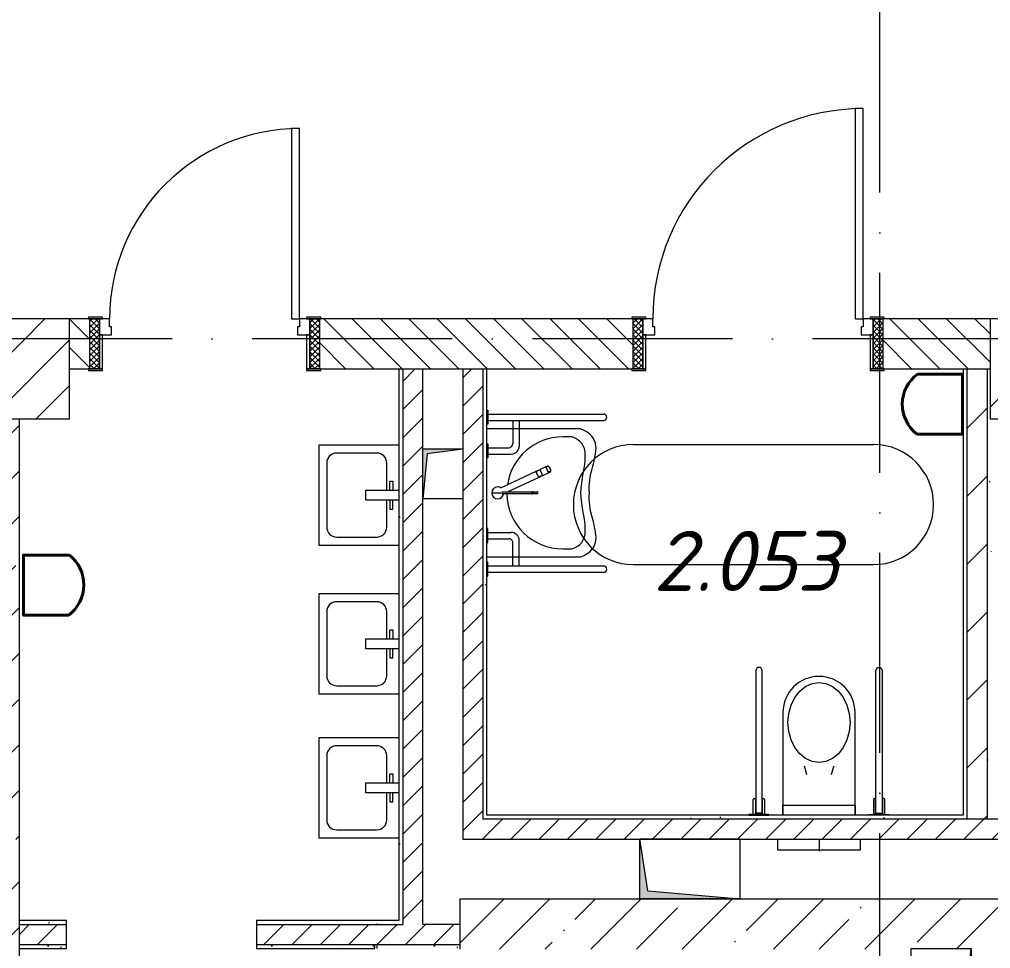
# Model space of a CAD drawing. Header units: millimetres. Extents: x -6467 to 105918, y -7090 to 92481.
# Drawn here: x 5550 to 10403, y 2934 to 7577 of the extents above; entities that cross this region are included whole.
import ezdxf

# ---------------------------------------------------------------- set-up
doc = ezdxf.new("R2010")
doc.units = ezdxf.units.MM
doc.linetypes.add('50_200_ШТРИХ_1Т_ш5_п1_п1_', pattern=[1400, 1000, -200, 0, -200])
for name, color, linetype, lineweight, true_color in [('A-AREA-IDEN-1', 7, 'Continuous', 9, 0xaaaaaa), ('A-GENM-1', 7, 'Continuous', 9, 0xaaaaaa), ('A-WALL-2', 7, 'Continuous', 5, 0xaaaaaa), ('I-WALL-1', 7, 'Continuous', 5, 0x787878), ('M-EQPM-1', 7, 'Continuous', 9, 0xaaaaaa), ('M-EQPM-2', 7, 'Continuous', 9, 0xe2e2e2), ('P-SANR-FIXT-1', 7, 'Continuous', 9, 0xaaaaaa), ('мебель 2 этаж-1', 7, 'Continuous', 40, 0xaaaaaa), ('Оси-3', 7, '50_200_ШТРИХ_1Т_ш5_п1_п1_', 9, 0xaaaaaa), ('ТХ_функционал-2', 7, 'Continuous', 40, 0xaaaaaa)]:
    doc.layers.add(name, color=color, linetype=linetype, lineweight=lineweight, true_color=true_color)
for name, color, linetype, lineweight in [('A-DOOR', 7, 'Continuous', 9), ('A-DOOR-2', 7, 'Continuous', 5), ('A-DOOR-FRAM', 7, 'Continuous', 9), ('A-DOOR-FRAM-2', 7, 'Continuous', 5), ('A-WALL', 7, 'Continuous', 5), ('A-WALL-FNSH-1', 7, 'Continuous', 5), ('I-WALL', 7, 'Continuous', 5), ('S-COLS', 7, 'Continuous', 9), ('S-COLS-1', 7, 'Continuous', 5)]:
    doc.layers.add(name, color=color, linetype=linetype, lineweight=lineweight)
doc.styles.add('ISOCPEUR_I', font='isocpeui.ttf', dxfattribs={"height": 300})
pattern_1 = [(45, (0, 0), (-228.0985, 228.0985), []), (45, (228.1, 0), (-228.0985, 228.0985), [403.225, -80.645, 6.706, -73.939])]
pattern_2 = [(0, (0, 0), (406.4, 101.6), [6.706, -298.094, 6.706, -298.094, -1625.6]), (0, (0, 0), (406.4, 101.6), [-609.6, 6.706, -602.894, 6.706, -298.094, -711.2]), (0, (0, 0), (406.4, 101.6), [-1524, 6.706, -196.494, 6.706, -501.294]), (120, (152.4, 50.8), (-291.1882, 301.1527), [6.706, -298.094, 6.706, -298.094, -1625.6]), (120, (152.4, 50.8), (-291.1882, 301.1527), [-609.6, 6.706, -602.894, 6.706, -298.094, -711.2]), (120, (152.4, 50.8), (-291.1882, 301.1527), [-1524, 6.706, -196.494, 6.706, -501.294]), (240, (203.2, 254), (-115.2118, -402.7527), [6.706, -298.094, 6.706, -298.094, -1625.6]), (240, (203.2, 254), (-115.2118, -402.7527), [-609.6, 6.706, -602.894, 6.706, -298.094, -711.2]), (240, (203.2, 254), (-115.2118, -402.7527), [-1524, 6.706, -196.494, 6.706, -501.294])]
pattern_3 = [(45, (0, 0), (-70.7107, 70.7107), [])]

# ---------------------------------------------------------------- blocks, each defined once
blk = doc.blocks.new('SND_Унитаз_Jika_Olymp_с_инсталяцией - Унитаз_ выпуск прямой_ установка на пол_693х360х360_ PN30_12_ ХВ резьба HP DN15_ К гл_ кон П DN100-17949462-АИ_План этажа Радиаторы_2')
at = {"layer": 'P-SANR-FIXT-1'}
for p, q in [((0, -54), (0, 6.3)), ((-208, 0), (-208, -54)), ((208, 0), (-208, 0)), ((208, -54), (208, 0)), ((-180, -174), (-180, -687.1)), ((-180, -224), (-180, -174)), ((180, -687.1), (180, -174)), ((180, -174), (180, -224)), ((180, -224), (-180, -224))]:
    blk.add_line(p, q, dxfattribs=at)
at = {"layer": 'P-SANR-FIXT-1', "flags": 128}
for points in [[(-61.7, -376.2), (-71.7, -411.6), (-75, -420.3)], [(75, -420.3), (62.3, -378.9), (61.7, -376.2)], [(0, -836.5), (-34.5, -831.5), (-67.3, -816.7), (-96.6, -792.9), (-121.2, -761.2), (-139.7, -723.3), (-151.1, -681), (-155, -636.5), (-151.1, -592), (-139.7, -549.7), (-121.2, -511.8), (-96.6, -480.1), (-67.3, -456.3), (-34.5, -441.5), (0, -436.5)], [(0, -436.5), (34.5, -441.5), (67.3, -456.3), (96.6, -480.1), (121.2, -511.8), (139.7, -549.7), (151.1, -592), (155, -636.5), (151.1, -681), (139.7, -723.3), (121.2, -761.2), (96.6, -792.9), (67.3, -816.7), (34.5, -831.5), (0, -836.5)]]:
    blk.add_lwpolyline(points, dxfattribs=at)
at = {"layer": 'P-SANR-FIXT-1'}
blk.add_arc((0, -687.1), 180, 180, 360, dxfattribs=at)
blk = doc.blocks.new('132_МГН_Поручень для унитаза_тип откидной - ПР 1Р-17949463-АИ_План этажа Радиаторы_2')
at = {"layer": 'A-GENM-1'}
for p, q in [((-50, -3), (-50, 0)), ((50, 0), (50, -3)), ((50, -3), (-50, -3)), ((-17, -3), (-28.2, -3)), ((-28.2, -3), (-28.2, -78)), ((-17, -83), (-17, -3)), ((-16.6, -8.9), (-16.6, -4.2)), ((-16, -9.5), (-16.6, -8.9)), ((-16, -722), (-16, -9.5)), ((16, -9.5), (-16, -9.5)), ((16, -9.5), (16.6, -8.9)), ((16, -9.5), (16, -722)), ((16.6, -8.9), (16.6, -4.2)), ((28.2, -3), (17, -3)), ((17, -3), (17, -83)), ((28.2, -78), (28.2, -3)), ((-23.2, -83), (-17, -83)), ((17, -83), (23.2, -83))]:
    blk.add_line(p, q, dxfattribs=at)
for centre, radius, start, end in [((-15.3, -4.2), 1.24, 90, 180), ((15.3, -4.2), 1.24, 0, 90), ((-23.2, -78), 5, 180, 270), ((23.2, -78), 5, 270, 360), ((0, -722), 16, 180, 270), ((0, -722), 16, 270, 360)]:
    blk.add_arc(centre, radius, start, end, dxfattribs=at)
blk = doc.blocks.new('132_МГН_Поручень для унитаза_тип откидной - ПР 1Р-17910367-АИ_План этажа Радиаторы_2')
at = {"layer": 'A-GENM-1'}
for p, q in [((-16, 722), (-16, 9.5)), ((16, 9.5), (16, 722)), ((-28.2, 3), (-28.2, 78)), ((-23.2, 83), (-17, 83)), ((-17, 83), (-17, 3)), ((17, 83), (23.2, 83)), ((17, 3), (17, 83)), ((28.2, 78), (28.2, 3)), ((-50, 3), (-50, 0)), ((50, 3), (-50, 3)), ((-17, 3), (-28.2, 3)), ((-16, 9.5), (-16.6, 8.9)), ((-16.6, 8.9), (-16.6, 4.2)), ((16, 9.5), (-16, 9.5)), ((16, 9.5), (16.6, 8.9)), ((16.6, 8.9), (16.6, 4.2)), ((28.2, 3), (17, 3)), ((50, 0), (50, 3)), ((-50, 0), (50, 0))]:
    blk.add_line(p, q, dxfattribs=at)
for centre, radius, start, end in [((0, 722), 16, 90, 180), ((0, 722), 16, 0, 90), ((-23.2, 78), 5, 90, 180), ((23.2, 78), 5, 0, 90), ((-15.3, 4.2), 1.24, 180, 270), ((15.3, 4.2), 1.24, 270, 360)]:
    blk.add_arc(centre, radius, start, end, dxfattribs=at)
blk = doc.blocks.new('АИ_2D_Поручень МГН - АИ_2D_Поручень МГН-17910365-АИ_План этажа Радиаторы_2')
at = {"layer": 'P-SANR-FIXT-1'}
for p, q in [((-414.6, 0), (-414.6, -5)), ((-344.6, -5), (-344.6, 0)), ((-247, 0), (-247, -5)), ((-177, -5), (-177, 0)), ((177, -5), (177, 0)), ((247, 0), (247, -5)), ((344.6, -5), (344.6, 0)), ((414.6, 0), (414.6, -5)), ((-414.6, -5), (-344.6, -5)), ((-395.4, -5), (-395.4, -584.2)), ((-363.8, -5), (-363.8, -584.2)), ((-247, -5), (-177, -5)), ((-227.3, -5), (-227.3, -110.2)), ((-195.7, -5), (-195.7, -122)), ((247, -5), (177, -5)), ((195.7, -5), (195.7, -122)), ((227.3, -5), (227.3, -110.2)), ((414.6, -5), (344.6, -5)), ((363.8, -5), (363.8, -584.2)), ((395.4, -5), (395.4, -584.2)), ((-363.8, -130.2), (-247.3, -130.2)), ((363.8, -130.2), (247.3, -130.2)), ((-363.8, -162), (-235.7, -162)), ((363.8, -162), (235.7, -162))]:
    blk.add_line(p, q, dxfattribs=at)
for centre, radius, start, end in [((-247.3, -110.2), 20, 270, 0), ((-235.7, -122), 40, 270, 0), ((235.7, -122), 40, 180, 270), ((247.3, -110.2), 20, 180, 270), ((-379.6, -584.2), 15.8, 180, 360), ((379.6, -584.2), 15.8, 180, 360)]:
    blk.add_arc(centre, radius, start, end, dxfattribs=at)
blk = doc.blocks.new('SND_Умывальник МГН_Jika - гибкая подводка_ 640х550х165 PN6_3_ ХВ_ГВ накидная гайка BP DN15_ К-гл_кон_ П DN 50-17949464-АИ_План этажа Радиаторы_2')
at = {"layer": 'P-SANR-FIXT-1'}
for p, q in [((-320, 0), (-320, -468)), ((320, -468), (320, 0)), ((0, -25), (0, -72.9)), ((-7.2, -77.6), (-5, -82.3)), ((-5, -222.8), (-5, -77.2)), ((5, -75.2), (5, -222.8)), ((108.1, -248.8), (23.7, -67.8)), ((5, -103.7), (79, -262.4)), ((-5, -228.7), (-5, -222.8)), ((5, -222.8), (-5, -222.8)), ((-5, -225.3), (-5, -228.7)), ((-5, -236.8), (-5, -228.7)), ((-5, -228.7), (5, -228.7)), ((-5, -254.9), (-5, -236.8)), ((-5, -236.8), (5, -236.8)), ((5, -222.8), (5, -228.7)), ((5, -228.7), (5, -225.3)), ((5, -228.7), (5, -236.8)), ((5, -236.8), (5, -254.9)), ((-5, -254.9), (5, -254.9)), ((87.1, -279.9), (100.7, -308.9)), ((129.8, -295.3), (116.3, -266.3)), ((109.1, -305.9), (111.4, -304.2)), ((119.3, -300.5), (122.1, -299.8)), ((-280, -380), (-280, -425)), ((280, -425), (280, -380))]:
    blk.add_line(p, q, dxfattribs=at)
at = {"layer": 'P-SANR-FIXT-1', "flags": 128}
for points in [[(87.1, -279.9), (83, -270.9), (79, -262.4)], [(79, -262.4), (83, -270.9), (87.1, -279.9)], [(108.1, -248.8), (112.1, -257.3), (116.3, -266.3)], [(116.3, -266.3), (112.1, -257.3), (108.1, -248.8)], [(104, -316.1), (102.9, -313.7), (100.7, -308.9)], [(100.7, -308.9), (102.9, -313.7), (104, -316.1)], [(104, -316.1), (103.7, -314.7), (103.8, -313.1), (104.4, -311.3), (105.6, -309.5)], [(133.2, -302.5), (133.5, -304), (133.4, -305.6), (132.7, -307.4), (131.6, -309.2), (130.1, -311), (128.1, -312.8), (125.8, -314.4), (123.3, -315.9), (120.6, -317.1), (117.8, -318.1), (115.1, -318.8), (112.5, -319.2), (110.1, -319.2), (108, -318.9), (106.2, -318.3), (104.9, -317.3), (104, -316.1)], [(129.8, -295.3), (132, -300.1), (133.2, -302.5)], [(133.2, -302.5), (132, -300.1), (129.8, -295.3)], [(131, -300.4), (132.3, -301.3), (133.2, -302.5)]]:
    blk.add_lwpolyline(points, dxfattribs=at)
at = {"layer": 'P-SANR-FIXT-1'}
for centre, radius, start, end in [((0, -55), 30, 0, 180), ((0, -55), 30, 180, 260.3407), ((0, -55), 30, 330, 360), ((0, -380), 280, 91.025, 180), ((0, -380), 280, 0, 81.6741)]:
    blk.add_arc(centre, radius, start, end, dxfattribs=at)
for points, knots in [([(79, -262.4), (78.9, -262.2), (78.9, -261.7), (79.4, -260.8), (80.3, -259.8), (81.3, -258.9), (82.4, -258), (84.1, -256.8), (86.6, -255.2), (90.1, -253.3), (94, -251.5), (98, -249.9), (101.4, -248.8), (104, -248.3), (105.8, -248.1), (107.4, -248.1), (108, -248.5), (108.1, -248.8)], [-1, -1, -1, -1, -0.958333, -0.916667, -0.875, -0.833333, -0.791667, -0.75, -0.666667, -0.555556, -0.444444, -0.333333, -0.222222, -0.166667, -0.111111, -0.055556, 0, 0, 0, 0]), ([(87.1, -279.9), (87.1, -279.9), (87.5, -279.7), (88.7, -279), (90.3, -278.3), (92.6, -277.2), (95.8, -275.7), (99.6, -273.9), (103.6, -272), (107.1, -270.4), (109.9, -269.1), (111.7, -268.3), (113, -267.7), (114.2, -267.2), (115.3, -266.7), (116, -266.4), (116.2, -266.3), (116.3, -266.3)], [0, 0, 0, 0, 0.055556, 0.111111, 0.166667, 0.222222, 0.333333, 0.444444, 0.555556, 0.666667, 0.75, 0.791667, 0.833333, 0.875, 0.916667, 0.958333, 1, 1, 1, 1]), ([(108.1, -248.8), (108.2, -249), (108.2, -249.6), (107.7, -250.4), (107.3, -250.9), (107.1, -251.1)], [-1, -1, -1, -1, -0.9583333, -0.9166667, -0.8888889, -0.8888889, -0.8888889, -0.8888889]), ([(100.7, -308.9), (100.7, -308.9), (101, -308.8), (102.4, -308.2), (103.9, -307.5), (106.3, -306.5), (109.4, -305), (113.3, -303.2), (116.6, -301.7), (119.2, -300.5), (121.1, -299.6), (123.1, -298.6), (124.9, -297.7), (126.6, -296.9), (128.2, -296.2), (129.5, -295.5), (129.8, -295.3), (129.8, -295.3)], [-1, -1, -1, -1, -0.944444, -0.888889, -0.833333, -0.777778, -0.666667, -0.555556, -0.444444, -0.388889, -0.333333, -0.277778, -0.222222, -0.166667, -0.111111, -0.055556, 0, 0, 0, 0]), ([(106.5, -308.4), (106, -308.9), (105.1, -310), (104.2, -311.6), (103.8, -313), (103.6, -314.4), (103.7, -315.5), (104, -316.1)], [0.7777778, 0.7777778, 0.7777778, 0.7777778, 0.8333333, 0.8888889, 0.9166667, 0.9444444, 1, 1, 1, 1]), ([(104, -316.1), (104.3, -316.8), (105.3, -317.8), (107.3, -318.8), (109.4, -319.2), (112.3, -319.3), (115.9, -318.8), (120, -317.5), (123.3, -315.9), (125.7, -314.5), (127.5, -313.3), (129.2, -311.9), (130.8, -310.3), (132.1, -308.6), (133.1, -306.7), (133.7, -304.6), (133.5, -303.2), (133.2, -302.5)], [0, 0, 0, 0, 0.055556, 0.111111, 0.166667, 0.222222, 0.333333, 0.444444, 0.555556, 0.611111, 0.666667, 0.722222, 0.777778, 0.833333, 0.888889, 0.944444, 1, 1, 1, 1]), ([(112.5, -303.5), (112.2, -303.7), (111.2, -304.3), (110.3, -305), (109.7, -305.4)], [0.57836957, 0.57836957, 0.57836957, 0.57836957, 0.61111111, 0.66666667, 0.66666667, 0.66666667, 0.66666667]), ([(121.4, -300), (120.7, -300.1), (119.6, -300.4), (118.5, -300.8), (118.1, -301)], [0.33333333, 0.33333333, 0.33333333, 0.33333333, 0.38888889, 0.42211174, 0.42211174, 0.42211174, 0.42211174]), ([(133.2, -302.5), (132.8, -301.9), (132, -300.9), (130.9, -300.3), (130.4, -300.1)], [0, 0, 0, 0, 0.05555556, 0.097424, 0.097424, 0.097424, 0.097424]), ([(-280, -425), (-272.8, -450.8), (-229.3, -523.4), (-61.7, -470), (0, -470)], [-0.6664917, -0.6664917, -0.6664917, -0.6664917, -0.3523534, 0, 0, 0, 0]), ([(0, -470), (61.7, -470), (229.3, -523.4), (272.8, -450.8), (280, -425)], [-0.6664917, -0.6664917, -0.6664917, -0.6664917, -0.3141383, 0, 0, 0, 0]), ([(-320, -468), (-281.1, -574.8), (-131.1, -523.5), (-41.2, -508.8), (0, -512.9)], [0, 0, 0, 0, 0.3972744, 0.715552, 0.715552, 0.715552, 0.715552]), ([(0, -512.9), (41.2, -508.8), (131.1, -523.5), (281.1, -574.8), (320, -468)], [0, 0, 0, 0, 0.3182776, 0.715552, 0.715552, 0.715552, 0.715552])]:
    blk.add_open_spline(points, degree=3, knots=knots, dxfattribs=at)
blk = doc.blocks.new('SND_2D_Раковина1 - 400х300-18442872-АИ_План этажа Радиаторы_2')
at = {"layer": 'P-SANR-FIXT-1'}
for p, q in [((-250, 220), (-250, -180)), ((250, 220), (-250, 220)), ((250, -180), (250, 220)), ((160, 180), (-160, 180)), ((-210, 130), (-210, -70)), ((210, -70), (210, 130)), ((-25, -180), (-25, -15)), ((-25, -15), (25, -15)), ((25, -15), (25, -180)), ((-160, -120), (-25, -120)), ((-70, -135), (-70, -150)), ((-25, -135), (-70, -135)), ((25, -120), (160, -120)), ((25, -135), (70, -135)), ((70, -135), (70, -150)), ((-70, -150), (-25, -150)), ((70, -150), (25, -150))]:
    blk.add_line(p, q, dxfattribs=at)
for centre, start, end in [((-160, 130), 90, 180), ((160, 130), 360, 90), ((-160, -70), 180, 270), ((160, -70), 270, 360)]:
    blk.add_arc(centre, 50, start, end, dxfattribs=at)
blk = doc.blocks.new('BSC_Колонна _Прямоугольная - 500х500-V78-АИ_План этажа Радиаторы_2')
at = {"layer": 'S-COLS-1'}
h = blk.add_hatch(dxfattribs=at)
h.set_pattern_fill('FP_106', color=256, style=0, pattern_type=2)
h.set_pattern_definition([(45, (-10650, -5831.04), (-228.0985, 228.0985), []), (45, (-10421.9, -5831.04), (-228.0985, 228.0985), [403.225, -80.645, 6.706, -73.939])])
h.paths.add_polyline_path([(-250, -250), (250, -250), (250, -8), (245, -8), (245, 0), (250, 0), (250, 250), (-250, 250), (-250, 0)])
for p, q in [((245, 250), (-250, 250)), ((-250, 250), (-250, -250)), ((250, -250), (250, -8)), ((-250, -250), (250, -250))]:
    blk.add_line(p, q, dxfattribs=at)
blk = doc.blocks.new('110_Дверь_СКБ_1Ст_Внутренняя - СОШ_Д-04_Дв_1150_900_x2100h_туалет для мальчиков_ туалет для девочек-26075152-АИ_План этажа Радиаторы_2')
at = {"layer": 'A-DOOR-2'}
h = blk.add_hatch(dxfattribs=at)
h.set_pattern_fill('FP_50', color=256, style=0, pattern_type=2)
h.set_pattern_definition([(135, (1751.41, 189.685), (-14.14214, -14.14214), []), (225, (1751.41, 189.685), (14.14214, -14.14214), [])])
h.paths.add_polyline_path([(587.5, -125), (587.5, 125), (537.5, 125), (537.5, -125)])
at = {"layer": 'A-DOOR-FRAM-2'}
h = blk.add_hatch(dxfattribs=at)
h.set_pattern_fill('FP_51', color=256, style=0, pattern_type=2)
h.set_pattern_definition([(45, (-371.384, 189.685), (-14.1421, 14.1421), []), (135, (-371.384, 189.685), (-14.1421, -14.1421), [])])
h.paths.add_polyline_path([(-512.5, -125), (-512.5, 125), (-562.5, 125), (-562.5, -125)])
at = {"layer": 'A-DOOR'}
for p, q in [((487.5, 1075), (447.5, 1075)), ((447.5, 1075), (447.5, 125)), ((487.5, 125), (487.5, 1075)), ((447.5, 125), (487.5, 125))]:
    blk.add_line(p, q, dxfattribs=at)
at = {"layer": 'A-DOOR-2'}
blk.add_arc((487.5, 125), 950, 90, 180, dxfattribs=at)
at = {"layer": 'A-DOOR-FRAM'}
for p, q in [((-497.5, 133), (-567.5, 133)), ((-567.5, 133), (-567.5, 125)), ((-567.5, 125), (-497.5, 125)), ((-512.5, 125), (-562.5, 125)), ((-562.5, 125), (-562.5, -125)), ((-462.5, 125), (-512.5, 125)), ((-512.5, 125), (-512.5, 45)), ((-512.5, -125), (-512.5, 125)), ((-497.5, 125), (-512.5, 125)), ((-512.5, 125), (-512.5, 124)), ((-512.5, 124), (-497.5, 124)), ((-497.5, 125), (-497.5, 133)), ((-497.5, 124), (-497.5, 125)), ((-462.5, 85), (-462.5, 125)), ((487.5, 125), (487.5, 85)), ((537.5, 125), (487.5, 125)), ((592.5, 133), (522.5, 133)), ((522.5, 133), (522.5, 125)), ((537.5, 125), (522.5, 125)), ((522.5, 125), (522.5, 124)), ((522.5, 125), (592.5, 125)), ((522.5, 124), (537.5, 124)), ((537.5, 45), (537.5, 125)), ((587.5, 125), (537.5, 125)), ((537.5, 125), (537.5, -125)), ((537.5, 124), (537.5, 125)), ((587.5, -125), (587.5, 125)), ((592.5, 125), (592.5, 133)), ((-452.5, 85), (-462.5, 85)), ((-452.5, 45), (-452.5, 85)), ((487.5, 85), (477.5, 85)), ((477.5, 85), (477.5, 45)), ((-512.5, 45), (-452.5, 45)), ((-497.5, 45), (-512.5, 45)), ((-512.5, 45), (-512.5, -125)), ((-497.5, -125), (-497.5, 45)), ((477.5, 45), (537.5, 45)), ((537.5, 45), (522.5, 45)), ((522.5, 45), (522.5, -125)), ((537.5, -125), (537.5, 45)), ((-497.5, -125), (-567.5, -125)), ((-567.5, -125), (-567.5, -133)), ((-567.5, -133), (-497.5, -133)), ((-562.5, -125), (-512.5, -125)), ((-512.5, -125), (-497.5, -125)), ((-497.5, -133), (-497.5, -125)), ((522.5, -125), (537.5, -125)), ((592.5, -125), (522.5, -125)), ((522.5, -125), (522.5, -133)), ((522.5, -133), (592.5, -133)), ((537.5, -125), (587.5, -125)), ((592.5, -133), (592.5, -125))]:
    blk.add_line(p, q, dxfattribs=at)
blk = doc.blocks.new('BSC_Колонна _Прямоугольная - 500х500-V250-АИ_План этажа Радиаторы_2')
at = {"layer": 'S-COLS-1'}
h = blk.add_hatch(dxfattribs=at)
h.set_pattern_fill('FP_146', color=256, style=0, pattern_type=2)
h.set_pattern_definition([(45, (-5550, -5831.04), (-228.099, 228.099), []), (45, (-5321.9, -5831.04), (-228.099, 228.099), [403.225, -80.645, 6.706, -73.939])])
h.paths.add_polyline_path([(-250, -250), (250, -250), (250, 250), (-250, 250)])
for p, q in [((250, 250), (-250, 250)), ((-250, 250), (-250, -250)), ((250, -250), (250, 250)), ((-250, -250), (250, -250))]:
    blk.add_line(p, q, dxfattribs=at)
blk = doc.blocks.new('Канал вертикальный прямоугольный - Шахта - значок проема-24087344-АИ_План этажа Радиаторы_2')
at = {"layer": 'M-EQPM-2'}
blk.add_hatch(color=256, dxfattribs=at).paths.add_polyline_path([(-150, -250), (-110, 210), (150, 250), (-150, 250), (-150, 244.5)])
at = {"layer": 'M-EQPM-1'}
for p, q in [((-150, -250), (-150, 250)), ((-150, 250), (150, 250)), ((-110, 210), (150, 250)), ((150, 250), (150, -250)), ((-110, 210), (-150, -250)), ((150, -250), (-150, -250))]:
    blk.add_line(p, q, dxfattribs=at)
blk = doc.blocks.new('Канал вертикальный прямоугольный - Шахта - значок проема-24087366-АИ_План этажа Радиаторы_2')
at = {"layer": 'M-EQPM-2'}
blk.add_hatch(color=256, dxfattribs=at).paths.add_polyline_path([(-100, 125), (-100, -125), (-77.5, 102.5), (100, 125)])
at = {"layer": 'M-EQPM-1'}
for p, q in [((-100, -125), (-100, 125)), ((-100, 125), (100, 125)), ((-77.5, 102.5), (-100, -125)), ((-77.5, 102.5), (100, 125)), ((100, 125), (100, -125)), ((100, -125), (-100, -125))]:
    blk.add_line(p, q, dxfattribs=at)
blk = doc.blocks.new('110_Дверь_СКБ_1_адиаторы_25')
at = {"layer": 'A-DOOR-2'}
h = blk.add_hatch(dxfattribs=at)
h.set_pattern_fill('FP_122', color=256, style=0, pattern_type=2)
h.set_pattern_definition([(135, (1701.41, 189.685), (-14.14214, -14.14214), []), (225, (1701.41, 189.685), (14.14214, -14.14214), [])])
h.paths.add_polyline_path([(637.5, -125), (637.5, 125), (587.5, 125), (587.5, -125)])
at = {"layer": 'A-DOOR-FRAM-2'}
h = blk.add_hatch(dxfattribs=at)
h.set_pattern_fill('FP_123', color=256, style=0, pattern_type=2)
h.set_pattern_definition([(45, (-421.384, 189.685), (-14.1421, 14.1421), []), (135, (-421.384, 189.685), (-14.1421, -14.1421), [])])
h.paths.add_polyline_path([(-612.5, -125), (-562.5, -125), (-562.5, 125), (-612.5, 125), (-612.5, 67.3)])
at = {"layer": 'A-DOOR'}
for p, q in [((537.5, 1175), (497.5, 1175)), ((497.5, 1175), (497.5, 125)), ((537.5, 125), (537.5, 1175)), ((497.5, 125), (537.5, 125))]:
    blk.add_line(p, q, dxfattribs=at)
at = {"layer": 'A-DOOR-2'}
blk.add_arc((537.5, 125), 1050, 90, 180, dxfattribs=at)
at = {"layer": 'A-DOOR-FRAM'}
for p, q in [((-547.5, 133), (-617.5, 133)), ((-617.5, 133), (-617.5, 125)), ((-617.5, 125), (-547.5, 125)), ((-562.5, 125), (-612.5, 125)), ((-612.5, 125), (-612.5, -125)), ((-512.5, 125), (-562.5, 125)), ((-562.5, 125), (-562.5, 45)), ((-562.5, -125), (-562.5, 125)), ((-547.5, 125), (-562.5, 125)), ((-562.5, 125), (-562.5, 124)), ((-562.5, 124), (-547.5, 124)), ((-547.5, 125), (-547.5, 133)), ((-547.5, 124), (-547.5, 125)), ((-512.5, 85), (-512.5, 125)), ((537.5, 125), (537.5, 85)), ((587.5, 125), (537.5, 125)), ((642.5, 133), (572.5, 133)), ((572.5, 133), (572.5, 125)), ((587.5, 125), (572.5, 125)), ((572.5, 125), (572.5, 124)), ((572.5, 125), (642.5, 125)), ((572.5, 124), (587.5, 124)), ((587.5, 45), (587.5, 125)), ((637.5, 125), (587.5, 125)), ((587.5, 125), (587.5, -125)), ((587.5, 124), (587.5, 125)), ((637.5, -125), (637.5, 125)), ((642.5, 125), (642.5, 133)), ((-502.5, 85), (-512.5, 85)), ((-502.5, 45), (-502.5, 85)), ((537.5, 85), (527.5, 85)), ((527.5, 85), (527.5, 45)), ((-562.5, 45), (-502.5, 45)), ((-547.5, 45), (-562.5, 45)), ((-562.5, 45), (-562.5, -125)), ((-547.5, -125), (-547.5, 45)), ((527.5, 45), (587.5, 45)), ((587.5, 45), (572.5, 45)), ((572.5, 45), (572.5, -125)), ((587.5, -125), (587.5, 45)), ((-547.5, -125), (-617.5, -125)), ((-617.5, -125), (-617.5, -133)), ((-617.5, -133), (-547.5, -133)), ((-612.5, -125), (-562.5, -125)), ((-562.5, -125), (-547.5, -125)), ((-547.5, -133), (-547.5, -125)), ((572.5, -125), (587.5, -125)), ((642.5, -125), (572.5, -125)), ((572.5, -125), (572.5, -133)), ((572.5, -133), (642.5, -133)), ((587.5, -125), (637.5, -125)), ((642.5, -133), (642.5, -125))]:
    blk.add_line(p, q, dxfattribs=at)
blk = doc.blocks.new('АР_Перемычка1 - АР_Перемычка-26075186-АИ_План этажа Радиаторы_2')
at = {"layer": 'A-GENM-1'}
blk.add_line((-100, -125), (-92, -125), dxfattribs=at)
blk = doc.blocks.new('АР_Перемычка1 - АР_Перемычка-25545941-АИ_План этажа Радиаторы_2')
at = {"layer": 'A-GENM-1'}
blk.add_line((-250, -125), (-243, -125), dxfattribs=at)
blk = doc.blocks.new('мебель 2 этаж-28800768-АИ_План этажа Радиаторы_2')
at = {"layer": 'ТХ_функционал-2', "flags": 128}
for points in [[(12300.3, 7520.1), (12526.6, 7520.1), (12526.6, 7220.1), (12297.4, 7220.1)], [(8060.1, 6315.3), (7833.8, 6315.3), (7833.8, 6615.3), (8063, 6615.3)]]:
    blk.add_lwpolyline(points, dxfattribs=at)
at = {"layer": 'ТХ_функционал-2'}
for centre, start, end in [((12414.8, 7369), 127.1517, 231.7547), ((7945.6, 6466.4), 307.1517, 51.7547)]:
    blk.add_arc(centre, 189.6, start, end, dxfattribs=at)
blk = doc.blocks.new('AAR_СКБ_Марка_помещения_1_5 ммп - Номер-27962133-АИ_План этажа Радиаторы_2')
at = {"layer": 'A-AREA-IDEN-1'}
for p, q in [((-2.987, 3), (3.013, 3)), ((-2.987, 0), (3.013, 0))]:
    blk.add_line(p, q, dxfattribs=at)
for centre, start, end in [((-2.987, 1.5), 90, 270), ((3.013, 1.5), 270, 90)]:
    blk.add_arc(centre, 1.5, start, end, dxfattribs=at)

msp = doc.modelspace()

# ---------------------------------------------------------------- hatches: boundary and pattern name
at = {"layer": 'A-WALL'}
h = msp.add_hatch(dxfattribs=at)
h.set_pattern_fill('FP_1', color=256, style=0, pattern_type=2)
h.set_pattern_definition(pattern_1)
h.paths.add_polyline_path([(5550, 1981), (5550, 5581), (5300, 5581), (5300, 1981)])
h = msp.add_hatch(dxfattribs=at)
h.set_pattern_fill('FP_1', color=256, style=0, pattern_type=2)
h.set_pattern_definition(pattern_1)
h.paths.add_polyline_path([(12650, 2931), (12650, 3181), (7750, 3181), (7750, 2931), (10305.1, 2931.1), (10305.3, 2931), (11133.5, 2931)])
at = {"layer": 'I-WALL'}
h = msp.add_hatch(dxfattribs=at)
h.set_pattern_fill('FP_2', color=256, style=0, pattern_type=2)
h.set_pattern_definition([(135, (0, 0), (-70.7107, -70.7107), [])])
h.paths.add_polyline_path([(16700, 5831), (16800, 5831), (16800, 6081), (16700, 6081)])
h.paths.add_polyline_path([(19800, 5831), (19800, 6081), (17300, 6081), (17300, 5831), (19438.4, 5831)])
h.paths.add_polyline_path([(14900, 5831), (15500, 5831), (15500, 6081), (14900, 6081), (14900, 5944.7)])
h.paths.add_polyline_path([(14400, 5831), (14400, 6081), (13980, 6081), (13980, 5831), (14300, 5831)])
h.paths.add_polyline_path([(10400, 5831), (10400, 6081), (9865.3, 6081), (9865.3, 5831), (10385.3, 5831)])
h.paths.add_polyline_path([(12055, 5831), (12830, 5831), (12830, 6081), (12050, 6081), (12050, 5831)])
h.paths.add_polyline_path([(7050.3, 5831), (8615.3, 5831), (8615.3, 6081), (7050.3, 6081)])
h.paths.add_polyline_path([(5900.3, 5831), (5900.3, 6081), (5800, 6081), (5800, 5831), (5895.3, 5831)])
h = msp.add_hatch(dxfattribs=at)
h.set_pattern_fill('FP_4', color=256, style=0, pattern_type=2)
h.set_pattern_definition(pattern_3)
h.paths.add_polyline_path([(7565.3, 2953.6), (7565.3, 5831), (7465.3, 5831), (7465.3, 2953.6)])
h = msp.add_hatch(dxfattribs=at)
h.set_pattern_fill('FP_4', color=256, style=0, pattern_type=2)
h.set_pattern_definition(pattern_3)
h.paths.add_polyline_path([(7765.3, 3580.6), (7865.3, 3580.6), (7865.3, 5831), (7765.3, 5831), (7765.3, 3600.6)])
h = msp.add_hatch(dxfattribs=at)
h.set_pattern_fill('FP_5', color=256, style=0, pattern_type=2)
h.set_pattern_definition([(45, (0, 0), (-169.7056, 169.7056), [])])
h.paths.add_polyline_path([(10285.3, 3580.6), (10385.3, 3580.6), (10385.3, 5831), (10285.3, 5831), (10285.3, 3600.6)])
h = msp.add_hatch(dxfattribs=at)
h.set_pattern_fill('FP_4', color=256, style=0, pattern_type=2)
h.set_pattern_definition(pattern_3)
h.paths.add_polyline_path([(12530, 3480.6), (12550, 3480.6), (12550, 3580.6), (7765.3, 3580.6), (7765.3, 3480.6), (10950, 3480.6), (10950.5, 3480.6), (11133.5, 3480.6)])
h = msp.add_hatch(dxfattribs=at)
h.set_pattern_fill('FP_4', color=256, style=0, pattern_type=2)
h.set_pattern_definition(pattern_3)
h.paths.add_polyline_path([(7465.3, 2953.6), (7465.3, 3053.6), (6735.3, 3053.6), (6735.3, 2953.6), (7445.3, 2953.6)])
h.paths.add_polyline_path([(5550, 2953.6), (5785.3, 2953.6), (5785.3, 3053.6), (5550, 3053.6)])
h = msp.add_hatch(dxfattribs=at)
h.set_pattern_fill('FP_4', color=256, style=0, pattern_type=2)
h.set_pattern_definition(pattern_3)
h.paths.add_polyline_path([(7750, 2953.6), (7750, 3053.6), (7565.3, 3053.6), (7565.3, 2953.6)])
at = {"layer": 'I-WALL-1'}
h = msp.add_hatch(dxfattribs=at)
h.set_pattern_fill('FP_3', color=256, style=0, pattern_type=2)
h.set_pattern_definition(pattern_2)
h.paths.add_polyline_path([(7465.3, 3053.6), (7465.3, 5831), (7445.3, 5831), (7445.3, 3053.6)])
h = msp.add_hatch(dxfattribs=at)
h.set_pattern_fill('FP_3', color=256, style=0, pattern_type=2)
h.set_pattern_definition(pattern_2)
h.paths.add_polyline_path([(7865.3, 3600.6), (7885.3, 3600.6), (7885.3, 5831), (7865.3, 5831), (7865.3, 3911.6)])
h = msp.add_hatch(dxfattribs=at)
h.set_pattern_fill('FP_3', color=256, style=0, pattern_type=2)
h.set_pattern_definition(pattern_2)
h.paths.add_polyline_path([(10285.3, 3600.6), (10285.3, 5831), (10265.3, 5831), (10265.3, 3600.6)])
h = msp.add_hatch(dxfattribs=at)
h.set_pattern_fill('FP_3', color=256, style=0, pattern_type=2)
h.set_pattern_definition(pattern_2)
h.paths.add_polyline_path([(10385.3, 3600.6), (10405.3, 3600.6), (10405.3, 5581), (10400, 5581), (10400, 5831), (10385.3, 5831), (10385.3, 3911.6)])
h = msp.add_hatch(dxfattribs=at)
h.set_pattern_fill('FP_3', color=256, style=0, pattern_type=2)
h.set_pattern_definition(pattern_2)
h.paths.add_polyline_path([(12530, 3580.6), (12530, 3600.6), (10385.3, 3600.6), (10385.3, 3580.6), (11133.5, 3580.6)])
h.paths.add_polyline_path([(10285.3, 3580.6), (10285.3, 3600.6), (7865.3, 3600.6), (7865.3, 3580.6), (9887.7, 3580.6)])
h = msp.add_hatch(dxfattribs=at)
h.set_pattern_fill('FP_3', color=256, style=0, pattern_type=2)
h.set_pattern_definition(pattern_2)
h.paths.add_polyline_path([(5550, 3053.6), (5785.3, 3053.6), (5785.3, 3073.6), (5550, 3073.6)])
h.paths.add_polyline_path([(7445.3, 3053.6), (7445.3, 3073.6), (6735.3, 3073.6), (6735.3, 3053.6)])
h = msp.add_hatch(dxfattribs=at)
h.set_pattern_fill('FP_3', color=256, style=0, pattern_type=2)
h.set_pattern_definition(pattern_2)
h.paths.add_polyline_path([(5785.3, 2933.6), (5785.3, 2953.6), (5550, 2953.6), (5550, 2933.6)])
h.paths.add_polyline_path([(7465.3, 2933.6), (7565.3, 2933.6), (7565.3, 2953.6), (7337.3, 2953.6), (7337.3, 2933.6), (7445.3, 2933.6)])
h.paths.add_polyline_path([(6735.3, 2933.6), (7325.3, 2933.6), (7325.3, 2953.6), (6735.3, 2953.6)])
h = msp.add_hatch(dxfattribs=at)
h.set_pattern_fill('FP_3', color=256, style=0, pattern_type=2)
h.set_pattern_definition(pattern_2)
h.paths.add_polyline_path([(7750, 2933.6), (7750, 2953.6), (7565.3, 2953.6), (7565.3, 2933.6)])

# ---------------------------------------------------------------- linework, layer by layer
at = {"layer": 'A-WALL'}
for p, q in [((5895.3, 6081), (5800, 6081)), ((8610.3, 6081), (7055.3, 6081)), ((10400, 6081), (9870.3, 6081)), ((5800, 5831), (5895.3, 5831)), ((7055.3, 5831), (8610.3, 5831)), ((7465.3, 5831), (7465.3, 3053.6)), ((7865.3, 5831), (7865.3, 3580.6)), ((9870.3, 5831), (10400, 5831)), ((10285.3, 3580.6), (10285.3, 5831)), ((10385.3, 5831), (10385.3, 3580.6)), ((5550, -1409), (5550, 5581)), ((12550, 3580.6), (7865.3, 3580.6)), ((12650, 3181), (7750, 3181)), ((7750, 3181), (7750, 2931)), ((5550, 3053.6), (5785.3, 3053.6)), ((6735.3, 3053.6), (7465.3, 3053.6)), ((5550, 2953.6), (5785.3, 2953.6)), ((6735.3, 2953.6), (7750, 2953.6))]:
    msp.add_line(p, q, dxfattribs=at)
at = {"layer": 'A-WALL-2'}
for p, q in [((7325.3, 2933.6), (7325.3, 2953.6)), ((7337.3, 2933.6), (7337.3, 2953.6))]:
    msp.add_line(p, q, dxfattribs=at)
at = {"layer": 'A-WALL-FNSH-1'}
for p, q in [((7445.3, 5831), (7445.3, 3073.6)), ((7565.3, 5431), (7565.3, 5831)), ((7765.3, 5831), (7765.3, 3480.6)), ((7885.3, 3600.6), (7885.3, 5831)), ((10265.3, 5831), (10265.3, 3600.6)), ((7565.3, 3053.6), (7565.3, 5181)), ((10265.3, 3600.6), (7885.3, 3600.6)), ((7765.3, 3480.6), (12530, 3480.6)), ((5785.3, 3073.6), (5550, 3073.6)), ((5785.3, 2933.6), (5785.3, 3073.6)), ((7445.3, 3073.6), (6735.3, 3073.6)), ((6735.3, 3073.6), (6735.3, 2933.6)), ((7750, 3053.6), (7565.3, 3053.6)), ((5550, 2933.6), (5785.3, 2933.6)), ((6735.3, 2933.6), (7325.3, 2933.6))]:
    msp.add_line(p, q, dxfattribs=at)
at = {"layer": 'Оси-3'}
for p, q in [((9850, -5889.7), (9850, 91281)), ((90318.8, 5981), (-5267.3, 5981))]:
    msp.add_line(p, q, dxfattribs=at)

# ---------------------------------------------------------------- block references
at = {"layer": 'A-AREA-IDEN-1', "xscale": 199.9999999999999, "yscale": 199.9999999999999, "zscale": 199.9999999999999}
msp.add_blockref('AAR_СКБ_Марка_помещения_1_5 ммп - Номер-27962133-АИ_План этажа Радиаторы_2', (9215.3, 4852.4), dxfattribs=at)
at = {"layer": 'A-DOOR-2'}
for name, p in [('110_Дверь_СКБ_1_адиаторы_25', (9227.8, 5956)), ('110_Дверь_СКБ_1Ст_Внутренняя - СОШ_Д-04_Дв_1150_900_x2100h_туалет для мальчиков_ туалет для девочек-26075152-АИ_План этажа Радиаторы_2', (6462.8, 5956))]:
    msp.add_blockref(name, p, dxfattribs=at)
at = {"layer": 'A-GENM-1'}
for name, p in [('АР_Перемычка1 - АР_Перемычка-26075186-АИ_План этажа Радиаторы_2', (5900.3, 5956)), ('АР_Перемычка1 - АР_Перемычка-25545941-АИ_План этажа Радиаторы_2', (8615.3, 5956))]:
    msp.add_blockref(name, p, dxfattribs=at)
at = {"layer": 'M-EQPM-1'}
msp.add_blockref('Канал вертикальный прямоугольный - Шахта - значок проема-24087366-АИ_План этажа Радиаторы_2', (7665.3, 5306), dxfattribs=at)
for p, rotation in [((8900, 3331.7), 89.99999999999827), ((10155.3, 2683.6), 180)]:
    msp.add_blockref('Канал вертикальный прямоугольный - Шахта - значок проема-24087344-АИ_План этажа Радиаторы_2', p, dxfattribs=dict(at, rotation=rotation))
at = {"layer": 'P-SANR-FIXT-1'}
for name, p, rotation in [('АИ_2D_Поручень МГН - АИ_2D_Поручень МГН-17910365-АИ_План этажа Радиаторы_2', (7885.3, 5209.3), 90.00000000000034), ('SND_Умывальник МГН_Jika - гибкая подводка_ 640х550х165 PN6_3_ ХВ_ГВ накидная гайка BP DN15_ К-гл_кон_ П DN 50-17949464-АИ_План этажа Радиаторы_2', (7885.3, 5210.9), 90.00000000000004), ('SND_2D_Раковина1 - 400х300-18442872-АИ_План этажа Радиаторы_2', (7265.3, 5199.9), 89.99999999999967), ('SND_2D_Раковина1 - 400х300-18442872-АИ_План этажа Радиаторы_2', (7265.3, 4457), 89.99999999999967), ('132_МГН_Поручень для унитаза_тип откидной - ПР 1Р-17949463-АИ_План этажа Радиаторы_2', (9845.4, 3600.6), 180), ('SND_Унитаз_Jika_Olymp_с_инсталяцией - Унитаз_ выпуск прямой_ установка на пол_693х360х360_ PN30_12_ ХВ резьба HP DN15_ К гл_ кон П DN100-17949462-АИ_План этажа Радиаторы_2', (9545.4, 3426.6), 180), ('SND_2D_Раковина1 - 400х300-18442872-АИ_План этажа Радиаторы_2', (7265.3, 3737), 89.99999999999967)]:
    msp.add_blockref(name, p, dxfattribs=dict(at, rotation=rotation))
msp.add_blockref('132_МГН_Поручень для унитаза_тип откидной - ПР 1Р-17910367-АИ_План этажа Радиаторы_2', (9245.4, 3600.8), dxfattribs=at)
at = {"layer": 'S-COLS'}
for name, p in [('BSC_Колонна _Прямоугольная - 500х500-V250-АИ_План этажа Радиаторы_2', (5550, 5831)), ('BSC_Колонна _Прямоугольная - 500х500-V78-АИ_План этажа Радиаторы_2', (10650, 5831))]:
    msp.add_blockref(name, p, dxfattribs=at)
at = {"layer": 'мебель 2 этаж-1'}
msp.add_blockref('мебель 2 этаж-28800768-АИ_План этажа Радиаторы_2', (-2263.5, -1715.2), dxfattribs=at)

# ---------------------------------------------------------------- texts
at = {"layer": 'A-AREA-IDEN-1', "insert": (9180.5, 4720.9), "char_height": 300, "width": 952, "attachment_point": 8, "line_spacing_factor": 1.139951, "style": 'ISOCPEUR_I'}
msp.add_mtext('\\pt2540.001,5079.999,7620,10160.001,12699.999,15240,17780.001,20319.999,22860,25400.001,27939.999,30480,33020.001,35559.999,38100,40640.001,43179.999,45720,48260.001,50799.999,53340,55880.001,58419.999,60960,63500.001,66039.999,68580,71120.001,73659.999,76200,78740.001,81279.999;2.053', dxfattribs=at)

doc.saveas('drawing.dxf')
